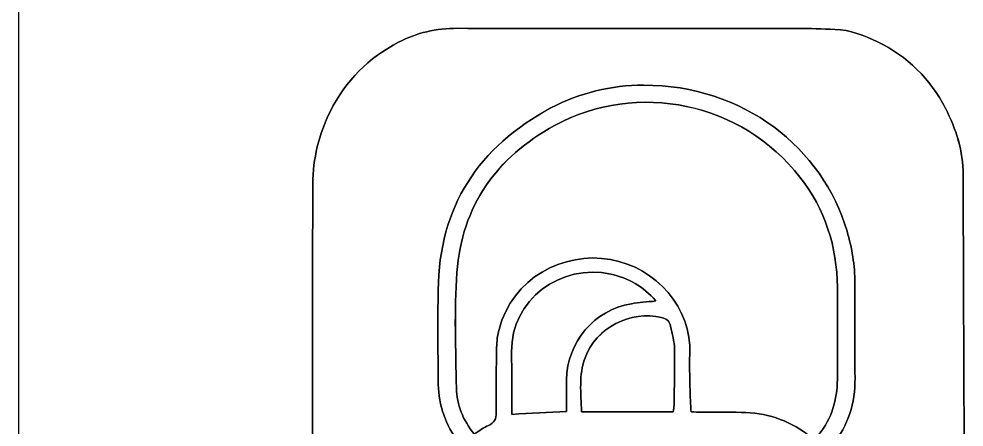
# Model space of a CAD drawing. Extents: x 0 to 300, y 0 to 232.
# Drawn here: x 0 to 66.8, y 120.8 to 149.7 of the extents above; entities that cross this region are included whole.
import ezdxf

# ---------------------------------------------------------------- set-up
doc = ezdxf.new("R2010")
doc.units = 0
doc.layers.get('0').update_dxf_attribs({"linetype": 'CONTINUOUS'})

msp = doc.modelspace()

# ---------------------------------------------------------------- linework, layer by layer
at = {"color": 7}
for points in [[(45.046436, 129.751937)], [(45.046436, 129.751937)], [(46.266398, 121.924064)], [(46.266398, 121.924064)]]:
    msp.add_lwpolyline(points, close=True, dxfattribs=at)
for points in [[(0, 0.000005), (0, 77.290004), (0, 154.580004), (0, 231.870004)], [(31.002138, 149.024785), (29.525192, 149.028792), (28.131093, 148.710137), (26.852895, 148.043922)], [(26.853324, 148.043779), (28.131379, 148.710137), (29.525621, 149.028792), (31.002568, 149.024642)], [(55.036215, 149.011335), (47.024904, 149.015771), (39.013449, 149.002321), (31.002138, 149.024785)], [(31.002568, 149.024642), (39.013879, 149.002321), (47.025333, 149.015628), (55.036644, 149.011192)], [(57.711374, 148.95224), (56.820083, 148.985723), (55.928077, 149.010763), (55.036215, 149.011335)], [(55.036644, 149.011192), (55.928364, 149.010763), (56.820512, 148.985723), (57.711803, 148.952097)], [(60.708336, 148.072254), (59.763388, 148.521977), (58.781809, 148.91189), (57.711374, 148.95224)], [(57.711803, 148.952097), (58.782095, 148.911747), (59.763674, 148.521834), (60.708765, 148.072111)], [(26.852895, 148.043922), (24.738495, 146.941578), (23.098572, 145.33385), (22.023558, 143.160784)], [(22.023987, 143.160641), (23.099001, 145.333707), (24.738924, 146.941435), (26.853324, 148.043779)], [(65.521933, 143.369835), (64.439049, 145.465491), (62.841766, 147.05705), (60.708336, 148.072254)], [(60.708765, 148.072111), (62.842196, 147.056907), (64.439478, 145.465491), (65.522363, 143.369692)], [(37.874904, 142.146296), (43.760225, 145.352738), (51.122493, 143.77606), (55.232673, 138.503438)], [(55.232817, 138.503152), (51.122779, 143.775773), (43.760511, 145.352452), (37.875047, 142.14601)], [(37.626505, 143.395591), (39.660919, 144.478332), (41.881061, 145.002317), (44.168167, 145.006753)], [(44.168167, 145.006181), (41.881061, 145.001888), (39.660919, 144.477902), (37.626505, 143.395018)], [(44.168167, 145.006753), (51.257567, 145.019917), (56.840258, 140.563465), (58.564603, 134.67843)], [(58.564603, 134.677858), (56.840258, 140.56275), (51.257567, 145.019345), (44.168167, 145.006181)], [(22.023558, 143.160784), (21.216546, 141.52959), (20.788285, 139.805675), (20.782133, 138.015224)], [(20.782562, 138.015081), (20.788572, 139.805532), (21.216975, 141.529447), (22.023987, 143.160641)], [(29.646101, 130.520744), (29.724512, 136.406495), (32.480802, 140.656615), (37.626505, 143.395591)], [(37.626505, 143.395018), (32.480659, 140.656042), (29.724369, 136.405922), (29.646101, 130.520172)], [(66.775234, 138.663696), (66.772516, 140.351553), (66.283157, 141.896609), (65.521933, 143.369835)], [(65.522363, 143.369692), (66.283587, 141.896466), (66.772945, 140.35141), (66.775664, 138.663553)], [(30.973664, 131.763457), (31.317216, 136.464016), (33.779175, 139.914851), (37.874904, 142.146296)], [(37.875047, 142.14601), (33.779318, 139.914564), (31.317216, 136.46373), (30.973807, 131.763171)], [(55.232673, 138.503438), (57.011105, 136.222055), (57.856893, 133.607279), (57.881647, 130.72679)], [(57.88179, 130.726504), (57.857036, 133.606993), (57.011248, 136.221769), (55.232817, 138.503152)], [(66.840196, 120.331646), (66.82045, 126.442472), (66.785107, 132.553012), (66.775234, 138.663696)], [(66.775664, 138.663553), (66.785394, 132.552869), (66.820879, 126.442186), (66.840625, 120.331503)], [(20.782133, 138.015224), (20.749938, 128.401623), (20.76625, 118.788021), (20.766107, 109.174276)], [(20.766536, 109.174133), (20.766679, 118.787878), (20.750367, 128.401479), (20.782562, 138.015081)], [(58.564603, 134.67843), (58.914022, 133.486227), (59.119209, 132.272705), (59.119066, 131.027559)], [(59.119066, 131.026987), (59.119209, 132.272132), (58.914022, 133.485655), (58.564603, 134.677858)], [(41.828405, 132.685368), (38.505347, 133.276748), (34.884667, 131.364673), (33.953456, 127.744852)], [(33.953599, 127.744566), (34.884667, 131.364387), (38.50549, 133.276605), (41.828548, 132.685082)], [(34.840883, 126.166743), (34.796669, 129.853672), (38.342656, 132.419655), (41.848723, 131.657429)], [(41.848723, 131.657286), (38.342656, 132.419512), (34.796669, 129.853529), (34.840883, 126.1666)], [(47.443148, 125.984307), (47.576076, 129.271307), (45.094228, 132.104148), (41.828405, 132.685368)], [(41.828548, 132.685082), (45.094371, 132.103862), (47.576076, 129.271021), (47.443291, 125.984021)], [(30.938894, 123.599186), (30.893392, 126.320705), (30.775774, 129.055245), (30.973664, 131.763457)], [(30.973807, 131.763171), (30.775917, 129.054959), (30.893392, 126.320419), (30.939037, 123.5989)], [(41.848723, 131.657429), (43.08886, 131.38771), (44.143985, 130.795186), (45.046436, 129.751937)], [(45.046436, 129.751937), (44.143985, 130.795329), (43.08886, 131.38771), (41.848723, 131.657286)], [(59.119066, 131.027559), (59.11878, 128.784238), (59.095313, 126.54063), (59.126649, 124.297881)], [(59.126649, 124.297308), (59.095313, 126.540058), (59.11878, 128.783665), (59.119066, 131.026987)], [(29.643096, 124.134332), (29.639376, 126.263184), (29.617769, 128.392322), (29.646101, 130.520744)], [(29.646101, 130.520172), (29.617769, 128.39175), (29.639376, 126.262612), (29.643096, 124.13376)], [(57.881647, 130.72679), (57.900392, 128.553438), (57.894382, 126.3798), (57.88222, 124.206305)], [(57.882363, 124.206019), (57.894525, 126.379514), (57.900535, 128.553152), (57.88179, 130.726504)], [(43.312792, 129.558054), (43.845648, 129.651203), (44.389523, 129.680393), (45.046436, 129.751937)], [(45.046436, 129.751937), (44.389523, 129.680393), (43.845505, 129.651203), (43.312792, 129.558197)], [(43.312792, 129.558197), (40.664247, 129.095596), (38.775495, 126.874023), (38.72799, 124.177831)], [(38.72799, 124.177687), (38.775495, 126.87388), (40.664247, 129.095453), (43.312792, 129.558054)], [(45.445077, 128.584059), (43.257131, 129.107472), (40.816635, 127.855029), (40.035951, 125.741631)], [(40.035951, 125.741488), (40.816778, 127.854886), (43.257274, 129.107329), (45.445077, 128.583916)], [(46.087539, 127.972218), (46.016568, 128.305468), (45.817534, 128.494915), (45.445077, 128.584059)], [(45.445077, 128.583916), (45.817534, 128.494772), (46.016568, 128.305325), (46.087539, 127.972075)], [(33.953456, 127.744852), (33.846283, 127.328325), (33.792482, 126.888475), (33.783611, 126.458069)], [(33.783754, 126.457783), (33.792626, 126.888189), (33.846426, 127.328182), (33.953599, 127.744566)], [(46.360979, 126.356763), (46.349532, 126.897203), (46.201293, 127.437644), (46.087539, 127.972218)], [(46.087539, 127.972075), (46.20115, 127.437501), (46.349532, 126.897203), (46.360979, 126.35662)], [(33.783611, 126.458069), (33.752275, 124.925748), (33.739683, 123.392568), (33.74555, 121.859817)], [(33.745693, 121.859531), (33.739683, 123.392282), (33.752275, 124.925318), (33.783754, 126.457783)], [(46.331217, 122.379653), (46.348959, 123.705356), (46.389024, 125.031775), (46.360979, 126.356763)], [(46.360979, 126.35662), (46.389024, 125.031632), (46.348959, 123.705213), (46.331217, 122.37951)], [(34.848037, 123.628232), (34.846749, 124.47445), (34.851042, 125.320668), (34.840883, 126.166743)], [(34.840883, 126.1666), (34.851042, 125.320525), (34.846892, 124.474307), (34.848037, 123.628089)], [(40.035951, 125.741631), (39.58122, 124.510651), (39.752352, 123.231738), (39.780397, 121.924207)], [(39.780397, 121.924064), (39.752352, 123.231595), (39.58122, 124.510508), (40.035951, 125.741488)], [(47.474627, 123.034134), (47.455882, 124.017573), (47.403512, 125.003015), (47.443148, 125.984307)], [(47.443291, 125.984021), (47.403655, 125.002728), (47.456025, 124.017144), (47.47477, 123.033848)], [(30.907844, 119.999254), (30.05347, 121.245544), (29.645814, 122.629197), (29.643096, 124.134332)], [(29.643096, 124.13376), (29.645814, 122.628482), (30.05347, 121.244972), (30.907844, 119.998682)], [(38.72799, 124.177831), (38.715113, 123.44923), (38.725987, 122.720058), (38.725987, 121.950535)], [(38.725987, 121.950392), (38.725987, 122.720058), (38.715113, 123.449087), (38.72799, 124.177687)], [(57.88222, 124.206305), (57.874207, 122.769995), (57.482148, 121.453163), (56.568393, 120.318768)], [(56.568536, 120.318482), (57.482291, 121.45302), (57.87435, 122.769852), (57.882363, 124.206019)], [(59.126649, 124.297881), (59.15126, 122.531183), (58.627275, 120.968384), (57.563708, 119.572997)], [(57.563708, 119.572425), (58.627275, 120.967955), (59.15126, 122.530753), (59.126649, 124.297308)], [(32.198491, 120.355827), (31.393339, 121.326674), (30.95864, 122.413708), (30.938894, 123.599186)], [(30.939037, 123.5989), (30.95864, 122.413565), (31.393339, 121.326674), (32.198491, 120.355827)], [(34.84818, 121.74034), (34.84818, 122.357904), (34.848896, 122.993211), (34.848037, 123.628232)], [(34.848037, 123.628089), (34.848896, 122.993068), (34.84818, 122.357904), (34.84818, 121.740196)], [(47.536297, 121.919485), (47.513546, 122.316695), (47.481495, 122.675128), (47.474627, 123.034134)], [(47.47477, 123.033848), (47.481638, 122.674985), (47.513546, 122.316552), (47.53644, 121.919199)], [(46.266398, 121.924064), (46.294157, 122.112939), (46.329357, 122.24601), (46.331217, 122.379653)], [(46.331217, 122.37951), (46.329357, 122.24601), (46.2943, 122.113082), (46.266398, 121.924064)], [(33.74555, 121.859817), (33.747267, 121.42426), (33.647392, 121.127926), (33.205968, 120.951929)], [(33.206111, 120.951643), (33.647535, 121.127497), (33.74741, 121.423974), (33.745693, 121.859531)], [(38.725987, 121.950535), (37.430332, 121.880422), (36.190624, 121.813171), (34.84818, 121.74034)], [(34.84818, 121.740196), (36.190481, 121.813028), (37.430189, 121.880279), (38.725987, 121.950392)], [(39.780397, 121.924207), (41.965911, 121.924064), (44.081885, 121.924064), (46.266398, 121.924064)], [(46.266398, 121.924064), (44.081885, 121.924064), (41.965911, 121.924064), (39.780397, 121.924064)], [(48.266328, 121.885716), (48.042683, 121.886575), (47.819181, 121.905891), (47.536297, 121.919485)], [(47.53644, 121.919199), (47.819324, 121.905462), (48.042826, 121.886289), (48.266472, 121.88543)], [(51.080425, 121.882282), (50.142488, 121.890295), (49.204265, 121.881996), (48.266328, 121.885716)], [(48.266472, 121.88543), (49.204551, 121.88171), (50.142631, 121.889866), (51.080568, 121.881996)], [(55.753797, 120.336797), (54.362846, 121.357295), (52.80248, 121.867687), (51.080425, 121.882282)], [(51.080568, 121.881996), (52.802623, 121.867401), (54.362989, 121.357009), (55.75394, 120.336511)], [(33.205968, 120.951929), (32.871573, 120.818285), (32.5771, 120.584767), (32.198491, 120.355827)], [(32.198491, 120.355827), (32.5771, 120.58491), (32.871716, 120.818285), (33.206111, 120.951643)]]:
    msp.add_open_spline(points, degree=3, dxfattribs=at)

doc.saveas('drawing.dxf')
